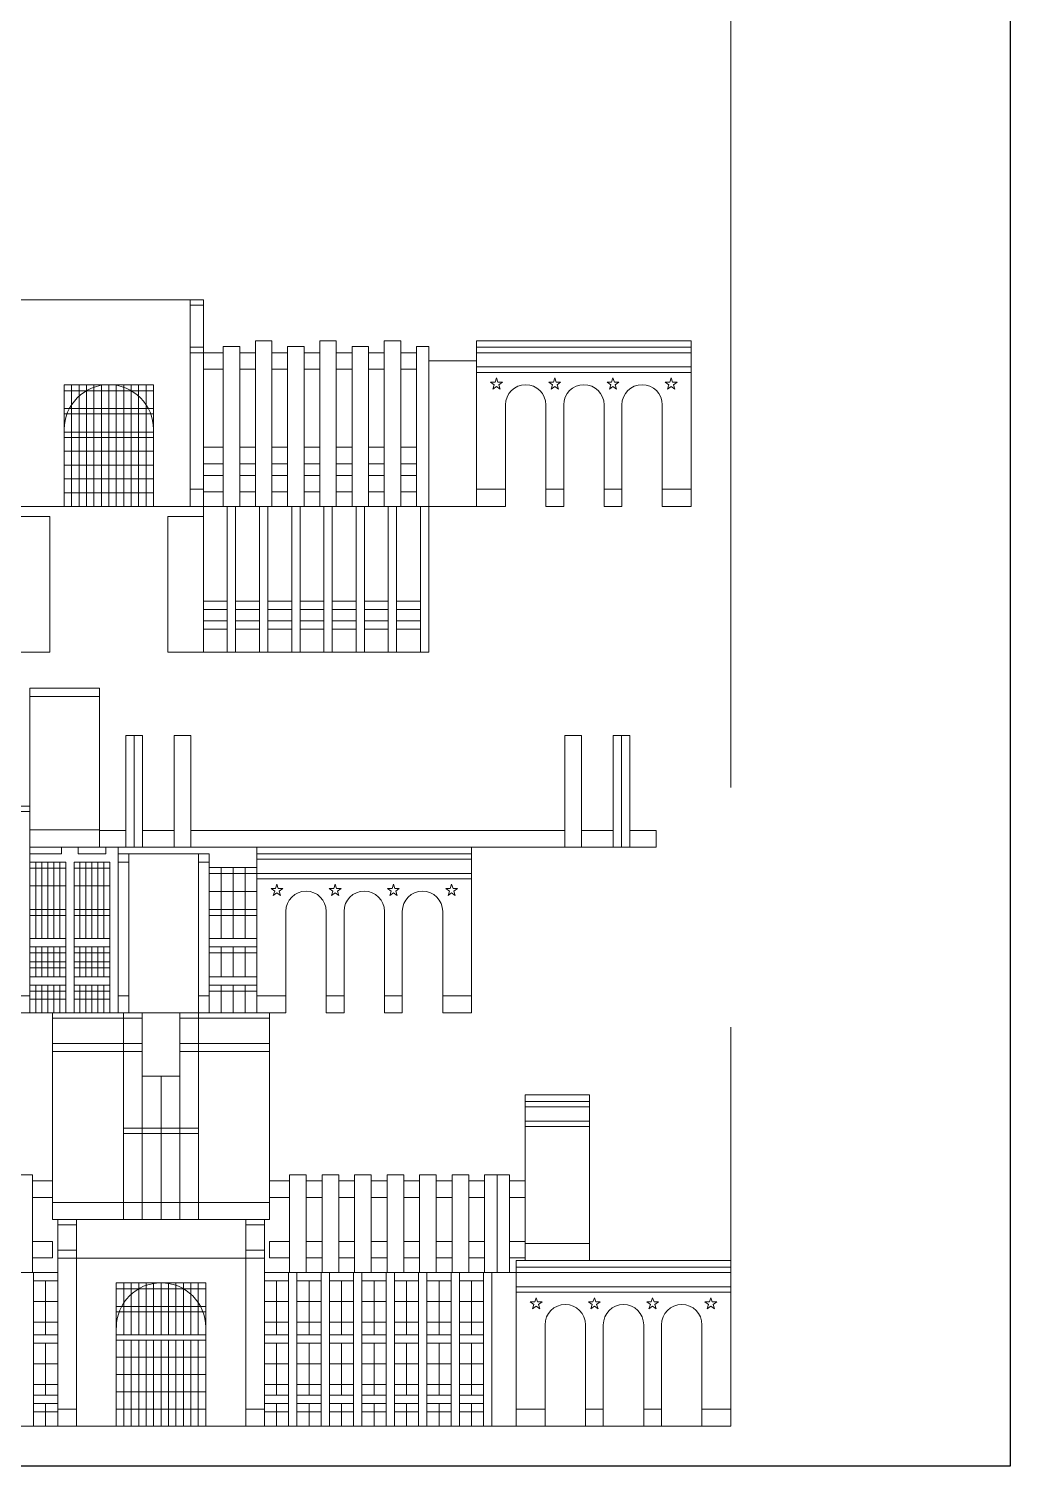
# Model space of a CAD drawing. Header units: inches. Extents: x -1530 to 385, y -443 to 699.
# Drawn here: x 196.79 to 202.94, y 49.57 to 58.57 of the extents above; entities that cross this region are included whole.
import ezdxf

# ---------------------------------------------------------------- set-up
doc = ezdxf.new("R2010")
doc.units = ezdxf.units.IN
doc.header["$LTSCALE"] = 0.5
doc.header["$MEASUREMENT"] = 0
doc.linetypes.add('ACAD_ISO02W100', pattern=[15, 12, -3])
doc.layers.add('01Table', color=1, linetype='Continuous')
for name, color, linetype, lineweight in [('02Material Outline', 3, 'Continuous', 0), ('03Cut', 5, 'Continuous', 0), ('04Score', 2, 'Continuous', 0)]:
    doc.layers.add(name, color=color, linetype=linetype, lineweight=lineweight)

msp = doc.modelspace()

# ---------------------------------------------------------------- linework, layer by layer
at = {"layer": '01Table'}
msp.add_lwpolyline([(170.9403, 67.5717), (202.9403, 67.5717), (202.9403, 49.5717), (170.9403, 49.5717)], close=True, dxfattribs=at)
at = {"layer": '02Material Outline', "linetype": 'ACAD_ISO02W100'}
msp.add_lwpolyline([(171.1903, 67.3217), (201.1903, 67.3217), (201.1903, 49.8217), (171.1903, 49.8217)], close=True, dxfattribs=at)
at = {"layer": '03Cut'}
for p, q in [((197.8864, 56.8745), (196.7018, 56.8745)), ((197.8864, 56.8745), (197.8864, 54.6695)), ((198.212, 56.5436), (198.212, 56.6179)), ((198.3155, 56.6179), (198.212, 56.6179)), ((198.3155, 56.6179), (198.3155, 56.5436)), ((198.6154, 56.5436), (198.6154, 56.6179)), ((198.719, 56.6179), (198.6154, 56.6179)), ((198.719, 56.6179), (198.719, 56.5436)), ((199.0189, 56.5436), (199.0189, 56.6179)), ((199.1225, 56.6179), (199.0189, 56.6179)), ((199.1225, 56.6179), (199.1225, 56.5436)), ((199.597, 56.6179), (199.597, 55.5805)), ((200.9421, 56.6179), (199.597, 56.6179)), ((200.9421, 56.6179), (200.9421, 55.5805)), ((198.0102, 56.5436), (197.8864, 56.5436)), ((198.0102, 56.5436), (198.0102, 56.5816)), ((198.1138, 56.5816), (198.0102, 56.5816)), ((198.1138, 56.5816), (198.1138, 56.5436)), ((198.212, 56.5436), (198.1138, 56.5436)), ((198.4137, 56.5436), (198.3155, 56.5436)), ((198.4137, 56.5436), (198.4137, 56.5816)), ((198.5173, 56.5816), (198.4137, 56.5816)), ((198.5173, 56.5816), (198.5173, 56.5436)), ((198.6154, 56.5436), (198.5173, 56.5436)), ((198.8172, 56.5436), (198.719, 56.5436)), ((198.8172, 56.5436), (198.8172, 56.5816)), ((198.9207, 56.5816), (198.8172, 56.5816)), ((198.9207, 56.5816), (198.9207, 56.5436)), ((199.0189, 56.5436), (198.9207, 56.5436)), ((199.2205, 56.5436), (199.1225, 56.5436)), ((199.2205, 56.5436), (199.2205, 56.5816)), ((199.2985, 56.5816), (199.2205, 56.5816)), ((199.2985, 56.5816), (199.2985, 54.6695)), ((198.0102, 56.4397), (197.8864, 56.4397)), ((198.0102, 55.9511), (198.0102, 56.4397)), ((198.1138, 56.4397), (198.1138, 55.9511)), ((198.212, 56.4397), (198.1138, 56.4397)), ((198.212, 55.9511), (198.212, 56.4397)), ((198.3155, 56.4397), (198.3155, 55.9511)), ((198.4137, 56.4397), (198.3155, 56.4397)), ((198.4137, 55.9511), (198.4137, 56.4397)), ((198.5173, 56.4397), (198.5173, 55.9511)), ((198.6154, 56.4397), (198.5173, 56.4397)), ((198.6154, 55.9511), (198.6154, 56.4397)), ((198.719, 56.4397), (198.719, 55.9511)), ((198.8172, 56.4397), (198.719, 56.4397)), ((198.8172, 55.9511), (198.8172, 56.4397)), ((198.9207, 56.4397), (198.9207, 55.9511)), ((199.0189, 56.4397), (198.9207, 56.4397)), ((199.0189, 55.9511), (199.0189, 56.4397)), ((199.597, 56.4915), (199.2985, 56.4915)), ((199.7782, 56.2164), (199.7782, 55.5805)), ((200.0314, 56.2164), (200.0314, 55.5805)), ((200.143, 56.2164), (200.143, 55.5805)), ((200.3962, 56.2164), (200.3962, 55.5805)), ((200.5078, 56.2164), (200.5078, 55.5805)), ((200.761, 56.2164), (200.761, 55.5805)), ((198.0102, 55.9511), (197.8864, 55.9511)), ((198.212, 55.9511), (198.1138, 55.9511)), ((198.4137, 55.9511), (198.3155, 55.9511)), ((198.6154, 55.9511), (198.5173, 55.9511)), ((198.8172, 55.9511), (198.719, 55.9511)), ((199.0189, 55.9511), (198.9207, 55.9511)), ((198.0102, 55.8475), (197.8864, 55.8475)), ((198.0102, 55.7754), (198.0102, 55.8475)), ((198.1138, 55.8475), (198.1138, 55.7754)), ((198.212, 55.8475), (198.1138, 55.8475)), ((198.212, 55.7754), (198.212, 55.8475)), ((198.3155, 55.8475), (198.3155, 55.7754)), ((198.4137, 55.8475), (198.3155, 55.8475)), ((198.4137, 55.7754), (198.4137, 55.8475)), ((198.5173, 55.8475), (198.5173, 55.7754)), ((198.6154, 55.8475), (198.5173, 55.8475)), ((198.6154, 55.7754), (198.6154, 55.8475)), ((198.719, 55.8475), (198.719, 55.7754)), ((198.8172, 55.8475), (198.719, 55.8475)), ((198.8172, 55.7754), (198.8172, 55.8475)), ((198.9207, 55.8475), (198.9207, 55.7754)), ((199.0189, 55.8475), (198.9207, 55.8475)), ((199.0189, 55.7754), (199.0189, 55.8475)), ((198.0102, 55.7754), (197.8864, 55.7754)), ((198.212, 55.7754), (198.1138, 55.7754)), ((198.4137, 55.7754), (198.3155, 55.7754)), ((198.6154, 55.7754), (198.5173, 55.7754)), ((198.8172, 55.7754), (198.719, 55.7754)), ((199.0189, 55.7754), (198.9207, 55.7754)), ((198.0102, 55.6715), (197.8864, 55.6715)), ((198.0102, 55.5805), (198.0102, 55.6715)), ((198.1138, 55.6715), (198.1138, 55.5805)), ((198.212, 55.6715), (198.1138, 55.6715)), ((198.212, 55.5805), (198.212, 55.6715)), ((198.3155, 55.6715), (198.3155, 55.5805)), ((198.4137, 55.6715), (198.3155, 55.6715)), ((198.4137, 55.5805), (198.4137, 55.6715)), ((198.5173, 55.6715), (198.5173, 55.5805)), ((198.6154, 55.6715), (198.5173, 55.6715)), ((198.6154, 55.5805), (198.6154, 55.6715)), ((198.719, 55.6715), (198.719, 55.5805)), ((198.8172, 55.6715), (198.719, 55.6715)), ((198.8172, 55.5805), (198.8172, 55.6715)), ((198.9207, 55.6715), (198.9207, 55.5805)), ((199.0189, 55.6715), (198.9207, 55.6715)), ((199.0189, 55.5805), (199.0189, 55.6715)), ((199.7782, 55.5805), (194.81, 55.5805)), ((200.143, 55.5805), (200.0314, 55.5805)), ((200.5078, 55.5805), (200.3962, 55.5805)), ((200.9421, 55.5805), (200.761, 55.5805)), ((196.9245, 55.518), (196.7018, 55.518)), ((196.9245, 55.518), (196.9245, 54.6695)), ((197.6636, 55.518), (197.6636, 54.6695)), ((197.8864, 55.518), (197.6636, 55.518)), ((196.9245, 54.6695), (196.7018, 54.6695)), ((197.8864, 54.6695), (197.6636, 54.6695)), ((199.2985, 54.6695), (197.8864, 54.6695)), ((196.7991, 54.4438), (196.7991, 52.4097)), ((197.2351, 54.4438), (196.7991, 54.4438)), ((197.2351, 54.4438), (197.2351, 53.4471)), ((197.4005, 54.1472), (197.5048, 54.1472)), ((197.4005, 53.551), (197.4005, 54.1472)), ((197.5048, 53.551), (197.5048, 54.1472)), ((197.7038, 53.551), (197.7038, 54.1472)), ((197.7038, 54.1472), (197.8074, 54.1472)), ((197.8074, 53.551), (197.8074, 54.1472)), ((200.1509, 53.551), (200.1509, 54.1472)), ((200.1509, 54.1472), (200.2545, 54.1472)), ((200.2545, 53.551), (200.2545, 54.1472)), ((200.4535, 53.551), (200.4535, 54.1472)), ((200.4535, 54.1472), (200.5578, 54.1472)), ((200.5578, 53.551), (200.5578, 54.1472)), ((196.7991, 53.7037), (194.8536, 53.7037)), ((197.4005, 53.551), (197.2351, 53.551)), ((197.7038, 53.551), (197.5048, 53.551)), ((200.1509, 53.551), (197.8074, 53.551)), ((200.4535, 53.551), (200.2545, 53.551)), ((200.7232, 53.551), (200.5578, 53.551)), ((200.7232, 53.551), (200.7232, 53.4471)), ((200.7232, 53.4471), (196.7991, 53.4471)), ((196.9981, 53.4064), (196.7991, 53.4064)), ((196.9981, 53.4471), (196.9981, 53.4064)), ((197.1017, 53.4471), (197.1017, 53.4064)), ((197.275, 53.4064), (197.1017, 53.4064)), ((197.275, 53.4471), (197.275, 53.4064)), ((197.3528, 53.4471), (197.3528, 52.4097)), ((197.9231, 53.4064), (197.3528, 53.4064)), ((197.9231, 53.4064), (197.9231, 52.4097)), ((198.2216, 53.4471), (198.2216, 52.4097)), ((199.5667, 53.4471), (199.5667, 52.4097)), ((198.2216, 53.3207), (197.9231, 53.3207)), ((198.4027, 53.0456), (198.4027, 52.4097)), ((198.6559, 53.0456), (198.6559, 52.4097)), ((198.7675, 53.0456), (198.7675, 52.4097)), ((199.0207, 53.0456), (199.0207, 52.4097)), ((199.1323, 53.0456), (199.1323, 52.4097)), ((199.3855, 53.0456), (199.3855, 52.4097)), ((198.4027, 52.4097), (196.3052, 52.4097)), ((196.9417, 51.1157), (196.9417, 52.4097)), ((197.3864, 51.1157), (197.3864, 52.4097)), ((197.5038, 51.1157), (197.5038, 52.4097)), ((197.7386, 51.1157), (197.7386, 52.4097)), ((197.856, 51.1157), (197.856, 52.4097)), ((198.3007, 51.1157), (198.3007, 52.4097)), ((198.7675, 52.4097), (198.6559, 52.4097)), ((199.1323, 52.4097), (199.0207, 52.4097)), ((199.5667, 52.4097), (199.3855, 52.4097)), ((197.7386, 52.0144), (197.5038, 52.0144)), ((197.6212, 51.1157), (197.6212, 52.0144)), ((200.3046, 51.8965), (199.9021, 51.8965)), ((199.9021, 50.8591), (199.9021, 51.8965)), ((200.3046, 50.8591), (200.3046, 51.8965)), ((196.7122, 51.3963), (196.8161, 51.3963)), ((196.8161, 51.3963), (196.8161, 51.3583)), ((198.4263, 51.3963), (198.4263, 51.3583)), ((198.5302, 51.3963), (198.4263, 51.3963)), ((198.5302, 51.3583), (198.5302, 51.3963)), ((198.6298, 51.3963), (198.6298, 51.3583)), ((198.7337, 51.3963), (198.6298, 51.3963)), ((198.7337, 51.3583), (198.7337, 51.3963)), ((198.8334, 51.3963), (198.8334, 51.3583)), ((198.9373, 51.3963), (198.8334, 51.3963)), ((198.9373, 51.3583), (198.9373, 51.3963)), ((199.037, 51.3963), (199.037, 51.3583)), ((199.1409, 51.3963), (199.037, 51.3963)), ((199.1409, 51.3583), (199.1409, 51.3963)), ((199.2406, 51.3963), (199.2406, 51.3583)), ((199.3445, 51.3963), (199.2406, 51.3963)), ((199.3445, 51.3583), (199.3445, 51.3963)), ((199.4442, 51.3963), (199.4442, 51.3583)), ((199.5481, 51.3963), (199.4442, 51.3963)), ((199.5481, 51.3583), (199.5481, 51.3963)), ((199.6477, 51.3963), (199.6477, 51.3583)), ((199.8038, 51.3963), (199.6477, 51.3963)), ((199.7258, 50.7848), (199.7258, 51.3963)), ((199.8038, 51.3963), (199.8038, 51.3583)), ((196.8161, 51.3583), (196.9417, 51.3583)), ((198.4263, 51.3583), (198.3007, 51.3583)), ((198.6298, 51.3583), (198.5302, 51.3583)), ((198.8334, 51.3583), (198.7337, 51.3583)), ((199.037, 51.3583), (198.9373, 51.3583)), ((199.2406, 51.3583), (199.1409, 51.3583)), ((199.4442, 51.3583), (199.3445, 51.3583)), ((199.6477, 51.3583), (199.5481, 51.3583)), ((199.9021, 51.3583), (199.8038, 51.3583)), ((196.8161, 51.2542), (196.8161, 50.9797)), ((196.8161, 51.2542), (196.9417, 51.2542)), ((198.4263, 51.2542), (198.3007, 51.2542)), ((198.4263, 51.2542), (198.4263, 50.9797)), ((198.5302, 50.9797), (198.5302, 51.2542)), ((198.6298, 51.2542), (198.5302, 51.2542)), ((198.6298, 51.2542), (198.6298, 50.9797)), ((198.7337, 50.9797), (198.7337, 51.2542)), ((198.8334, 51.2542), (198.7337, 51.2542)), ((198.8334, 51.2542), (198.8334, 50.9797)), ((198.9373, 50.9797), (198.9373, 51.2542)), ((199.037, 51.2542), (198.9373, 51.2542)), ((199.037, 51.2542), (199.037, 50.9797)), ((199.1409, 50.9797), (199.1409, 51.2542)), ((199.2406, 51.2542), (199.1409, 51.2542)), ((199.2406, 51.2542), (199.2406, 50.9797)), ((199.3445, 50.9797), (199.3445, 51.2542)), ((199.4442, 51.2542), (199.3445, 51.2542)), ((199.4442, 51.2542), (199.4442, 50.9797)), ((199.5481, 50.9797), (199.5481, 51.2542)), ((199.6477, 51.2542), (199.5481, 51.2542)), ((199.6477, 51.2542), (199.6477, 50.9797)), ((199.8038, 51.2542), (199.8038, 50.9797)), ((199.8038, 51.2542), (199.9021, 51.2542)), ((198.3007, 51.1157), (196.9417, 51.1157)), ((196.9736, 51.1157), (196.9736, 49.8217)), ((197.091, 51.1157), (197.091, 50.8748)), ((198.1514, 51.1157), (198.1514, 50.8748)), ((198.2688, 51.1157), (198.2688, 49.8217)), ((196.8161, 50.9797), (196.9417, 50.9797)), ((196.9417, 50.8756), (196.9417, 50.9797)), ((198.4263, 50.9797), (198.3007, 50.9797)), ((198.3007, 50.8756), (198.3007, 50.9797)), ((198.6298, 50.9797), (198.5302, 50.9797)), ((198.8334, 50.9797), (198.7337, 50.9797)), ((199.037, 50.9797), (198.9373, 50.9797)), ((199.2406, 50.9797), (199.1409, 50.9797)), ((199.4442, 50.9797), (199.3445, 50.9797)), ((199.6477, 50.9797), (199.5481, 50.9797)), ((199.9021, 50.9797), (199.8038, 50.9797)), ((196.8161, 50.8756), (196.8161, 50.7848)), ((196.8161, 50.8756), (196.9417, 50.8756)), ((197.091, 50.8748), (198.1514, 50.8748)), ((198.4263, 50.8756), (198.3007, 50.8756)), ((198.4263, 50.8756), (198.4263, 50.7848)), ((198.5302, 50.7848), (198.5302, 50.8756)), ((198.6298, 50.8756), (198.5302, 50.8756)), ((198.6298, 50.8756), (198.6298, 50.7848)), ((198.7337, 50.7848), (198.7337, 50.8756)), ((198.8334, 50.8756), (198.7337, 50.8756)), ((198.8334, 50.8756), (198.8334, 50.7848)), ((198.9373, 50.7848), (198.9373, 50.8756)), ((199.037, 50.8756), (198.9373, 50.8756)), ((199.037, 50.8756), (199.037, 50.7848)), ((199.1409, 50.7848), (199.1409, 50.8756)), ((199.2406, 50.8756), (199.1409, 50.8756)), ((199.2406, 50.8756), (199.2406, 50.7848)), ((199.3445, 50.7848), (199.3445, 50.8756)), ((199.4442, 50.8756), (199.3445, 50.8756)), ((199.4442, 50.8756), (199.4442, 50.7848)), ((199.5481, 50.7848), (199.5481, 50.8756)), ((199.6477, 50.8756), (199.5481, 50.8756)), ((199.6477, 50.8756), (199.6477, 50.7848)), ((199.8038, 50.8756), (199.8038, 50.7848)), ((199.8038, 50.8756), (199.9021, 50.8756)), ((199.8453, 50.8591), (199.8453, 49.8217)), ((201.1903, 50.8591), (199.8453, 50.8591)), ((201.1903, 50.8591), (201.1903, 49.8217)), ((195.3971, 50.7848), (196.9736, 50.7848)), ((199.8453, 50.7848), (198.2688, 50.7848)), ((200.0264, 50.4575), (200.0264, 49.8217)), ((200.2796, 50.4575), (200.2796, 49.8217)), ((200.3912, 50.4575), (200.3912, 49.8217)), ((200.6444, 50.4575), (200.6444, 49.8217)), ((200.756, 50.4575), (200.756, 49.8217)), ((201.0092, 50.4575), (201.0092, 49.8217)), ((195.2159, 49.8217), (200.0264, 49.8217)), ((200.2796, 49.8217), (200.3912, 49.8217)), ((200.6444, 49.8217), (200.756, 49.8217)), ((201.0092, 49.8217), (201.1903, 49.8217))]:
    msp.add_line(p, q, dxfattribs=at)
for centre in [(199.9048, 56.2164), (200.2696, 56.2164), (200.6344, 56.2164), (198.5293, 53.0456), (198.8941, 53.0456), (199.2589, 53.0456), (200.153, 50.4575), (200.5178, 50.4575), (200.8826, 50.4575)]:
    msp.add_arc(centre, 0.1266, 0, 180, dxfattribs=at)
at = {"layer": '04Score'}
for p, q in [((197.8025, 55.5805), (197.8025, 56.8745)), ((197.8864, 56.8409), (197.8025, 56.8409)), ((197.8864, 56.5771), (197.8025, 56.5771)), ((197.8864, 56.5436), (197.8025, 56.5436)), ((198.0102, 56.4397), (198.0102, 56.5436)), ((198.1138, 56.4397), (198.1138, 56.5436)), ((198.212, 56.4397), (198.212, 56.5436)), ((198.3155, 56.4397), (198.3155, 56.5436)), ((198.4137, 56.4397), (198.4137, 56.5436)), ((198.5173, 56.4397), (198.5173, 56.5436)), ((198.6154, 56.4397), (198.6154, 56.5436)), ((198.719, 56.4397), (198.719, 56.5436)), ((198.8172, 56.4397), (198.8172, 56.5436)), ((198.9207, 56.4397), (198.9207, 56.5436)), ((199.0189, 56.4397), (199.0189, 56.5436)), ((199.1225, 56.5436), (199.1225, 55.5805)), ((199.2205, 55.5805), (199.2205, 56.5436)), ((200.9421, 56.5771), (199.597, 56.5771)), ((200.9421, 56.5436), (199.597, 56.5436)), ((199.2205, 56.4397), (199.1225, 56.4397)), ((200.9421, 56.4541), (199.597, 56.4541)), ((197.0139, 55.5805), (197.0139, 56.343)), ((197.0139, 56.343), (197.5742, 56.343)), ((197.0606, 55.5805), (197.0606, 56.343)), ((197.1073, 55.5805), (197.1073, 56.343)), ((197.154, 55.5805), (197.154, 56.343)), ((197.2007, 55.5805), (197.2007, 56.343)), ((197.2474, 55.5805), (197.2474, 56.343)), ((197.2941, 56.343), (197.2941, 55.5805)), ((197.3408, 55.5805), (197.3408, 56.343)), ((197.3875, 55.5805), (197.3875, 56.343)), ((197.4341, 55.5805), (197.4341, 56.343)), ((197.4808, 55.5805), (197.4808, 56.343)), ((197.5275, 55.5805), (197.5275, 56.343)), ((197.5742, 55.5805), (197.5742, 56.343)), ((200.9421, 56.4205), (199.597, 56.4205)), ((197.5742, 56.3054), (197.0139, 56.3054)), ((197.5742, 56.1948), (197.0139, 56.1948)), ((197.5742, 56.1612), (197.0139, 56.1612)), ((197.5742, 56.0466), (197.0139, 56.0466)), ((197.5742, 56.013), (197.0139, 56.013)), ((197.5742, 55.9265), (197.0139, 55.9265)), ((198.0102, 55.9511), (198.0102, 55.8475)), ((198.1138, 55.9511), (198.1138, 55.8475)), ((198.212, 55.9511), (198.212, 55.8475)), ((198.3155, 55.9511), (198.3155, 55.8475)), ((198.4137, 55.9511), (198.4137, 55.8475)), ((198.5173, 55.9511), (198.5173, 55.8475)), ((198.6154, 55.9511), (198.6154, 55.8475)), ((198.719, 55.9511), (198.719, 55.8475)), ((198.8172, 55.9511), (198.8172, 55.8475)), ((198.9207, 55.9511), (198.9207, 55.8475)), ((199.0189, 55.9511), (199.0189, 55.8475)), ((199.2205, 55.953), (199.1225, 55.953)), ((197.5742, 55.84), (197.0139, 55.84)), ((199.2205, 55.8475), (199.1225, 55.8475)), ((197.5742, 55.7535), (197.0139, 55.7535)), ((198.0102, 55.7754), (198.0102, 55.6715)), ((198.1138, 55.7754), (198.1138, 55.6715)), ((198.212, 55.7754), (198.212, 55.6715)), ((198.3155, 55.7754), (198.3155, 55.6715)), ((198.4137, 55.7754), (198.4137, 55.6715)), ((198.5173, 55.7754), (198.5173, 55.6715)), ((198.6154, 55.7754), (198.6154, 55.6715)), ((198.719, 55.7754), (198.719, 55.6715)), ((198.8172, 55.7754), (198.8172, 55.6715)), ((198.9207, 55.7754), (198.9207, 55.6715)), ((199.0189, 55.7754), (199.0189, 55.6715)), ((199.2205, 55.7754), (199.1225, 55.7754)), ((197.5742, 55.667), (197.0139, 55.667)), ((197.8025, 55.6886), (197.8864, 55.6886)), ((199.2205, 55.6715), (199.1225, 55.6715)), ((199.597, 55.6886), (199.7782, 55.6886)), ((200.0314, 55.6886), (200.143, 55.6886)), ((200.3962, 55.6886), (200.5078, 55.6886)), ((200.761, 55.6886), (200.9421, 55.6886)), ((198.036, 54.6695), (198.036, 55.5805)), ((198.0881, 55.5805), (198.0881, 54.6695)), ((198.2377, 54.6695), (198.2377, 55.5805)), ((198.2898, 55.5805), (198.2898, 54.6695)), ((198.4394, 54.6695), (198.4394, 55.5805)), ((198.4916, 55.5805), (198.4916, 54.6695)), ((198.6412, 54.6695), (198.6412, 55.5805)), ((198.6933, 55.5805), (198.6933, 54.6695)), ((198.8429, 54.6695), (198.8429, 55.5805)), ((198.895, 55.5805), (198.895, 54.6695)), ((199.0446, 54.6695), (199.0446, 55.5805)), ((199.0968, 55.5805), (199.0968, 54.6695)), ((199.2464, 54.6695), (199.2464, 55.5805)), ((198.036, 54.9886), (197.8864, 54.9886)), ((198.036, 54.9365), (197.8864, 54.9365)), ((198.2377, 54.9886), (198.0881, 54.9886)), ((198.2377, 54.9365), (198.0881, 54.9365)), ((198.4394, 54.9886), (198.2898, 54.9886)), ((198.4394, 54.9365), (198.2898, 54.9365)), ((198.6412, 54.9886), (198.4916, 54.9886)), ((198.6412, 54.9365), (198.4916, 54.9365)), ((198.8429, 54.9886), (198.6933, 54.9886)), ((198.8429, 54.9365), (198.6933, 54.9365)), ((199.0446, 54.9886), (198.895, 54.9886)), ((199.0446, 54.9365), (198.895, 54.9365)), ((199.2464, 54.9886), (199.0968, 54.9886)), ((199.2464, 54.9365), (199.0968, 54.9365)), ((198.036, 54.8644), (197.8864, 54.8644)), ((198.036, 54.8123), (197.8864, 54.8123)), ((198.2377, 54.8644), (198.0881, 54.8644)), ((198.2377, 54.8123), (198.0881, 54.8123)), ((198.4394, 54.8644), (198.2898, 54.8644)), ((198.4394, 54.8123), (198.2898, 54.8123)), ((198.6412, 54.8644), (198.4916, 54.8644)), ((198.6412, 54.8123), (198.4916, 54.8123)), ((198.8429, 54.8644), (198.6933, 54.8644)), ((198.8429, 54.8123), (198.6933, 54.8123)), ((199.0446, 54.8644), (198.895, 54.8644)), ((199.0446, 54.8123), (198.895, 54.8123)), ((199.2464, 54.8644), (199.0968, 54.8644)), ((199.2464, 54.8123), (199.0968, 54.8123)), ((197.2351, 54.3916), (196.7991, 54.3916)), ((197.4527, 54.1472), (197.4527, 53.4471)), ((200.5057, 54.1472), (200.5057, 53.4471)), ((196.7991, 53.6702), (194.8536, 53.6702)), ((197.2351, 53.5552), (196.7991, 53.5552)), ((197.4005, 53.551), (197.4005, 53.4471)), ((197.5048, 53.551), (197.5048, 53.4471)), ((197.7038, 53.551), (197.7038, 53.4471)), ((197.8074, 53.551), (197.8074, 53.4471)), ((200.1509, 53.551), (200.1509, 53.4471)), ((200.2545, 53.551), (200.2545, 53.4471)), ((200.4535, 53.551), (200.4535, 53.4471)), ((200.5578, 53.551), (200.5578, 53.4471)), ((197.4199, 53.4064), (197.4199, 52.4097)), ((197.856, 53.4064), (197.856, 52.4097)), ((199.5667, 53.4064), (198.2216, 53.4064)), ((199.5667, 53.3728), (198.2216, 53.3728)), ((197.0238, 53.3542), (196.7991, 53.3542)), ((197.0238, 53.3167), (196.7991, 53.3167)), ((196.8365, 52.8758), (196.8365, 53.3542)), ((196.874, 52.8758), (196.874, 53.3542)), ((196.9115, 52.8758), (196.9115, 53.3542)), ((196.9489, 52.8758), (196.9489, 53.3542)), ((196.9864, 52.8758), (196.9864, 53.3542)), ((197.0238, 52.4097), (197.0238, 53.3542)), ((197.3007, 53.3542), (197.076, 53.3542)), ((197.076, 52.4097), (197.076, 53.3542)), ((197.3007, 53.3167), (197.076, 53.3167)), ((197.1134, 52.8758), (197.1134, 53.3542)), ((197.1509, 52.8758), (197.1509, 53.3542)), ((197.1883, 52.8758), (197.1883, 53.3542)), ((197.2258, 52.8758), (197.2258, 53.3542)), ((197.2632, 52.8758), (197.2632, 53.3542)), ((197.3007, 52.4097), (197.3007, 53.3542)), ((197.4199, 53.3542), (197.3528, 53.3542)), ((197.9231, 53.3542), (197.856, 53.3542)), ((198.2216, 53.2832), (197.9231, 53.2832)), ((197.9977, 52.8758), (197.9977, 53.3207)), ((198.0723, 53.3207), (198.0723, 52.8758)), ((198.147, 52.8758), (198.147, 53.3207)), ((199.5667, 53.2833), (198.2216, 53.2833)), ((197.0238, 53.206), (196.7991, 53.206)), ((197.3007, 53.206), (197.076, 53.206)), ((199.5667, 53.2498), (198.2216, 53.2498)), ((198.2216, 53.1705), (197.9231, 53.1705)), ((197.0238, 53.0579), (196.7991, 53.0579)), ((197.0238, 53.0203), (196.7991, 53.0203)), ((197.3007, 53.0579), (197.076, 53.0579)), ((197.3007, 53.0203), (197.076, 53.0203)), ((198.2216, 53.0579), (197.9231, 53.0579)), ((198.2216, 53.0203), (197.9231, 53.0203)), ((196.7991, 52.8758), (197.0238, 52.8758)), ((197.076, 52.8758), (197.3007, 52.8758)), ((197.9231, 52.8758), (198.2216, 52.8758)), ((197.0238, 52.8237), (196.7991, 52.8237)), ((197.0238, 52.7861), (196.7991, 52.7861)), ((196.8365, 52.6351), (196.8365, 52.8237)), ((196.874, 52.6351), (196.874, 52.8237)), ((196.9115, 52.8237), (196.9115, 52.6351)), ((196.9489, 52.6351), (196.9489, 52.8237)), ((196.9864, 52.6351), (196.9864, 52.8237)), ((197.3007, 52.8237), (197.076, 52.8237)), ((197.3007, 52.7861), (197.076, 52.7861)), ((197.1134, 52.6351), (197.1134, 52.8237)), ((197.1509, 52.6351), (197.1509, 52.8237)), ((197.1883, 52.8237), (197.1883, 52.6351)), ((197.2258, 52.6351), (197.2258, 52.8237)), ((197.2632, 52.6351), (197.2632, 52.8237)), ((198.2216, 52.8237), (197.9231, 52.8237)), ((198.2216, 52.7861), (197.9231, 52.7861)), ((197.9977, 52.6351), (197.9977, 52.8237)), ((198.0723, 52.8237), (198.0723, 52.6351)), ((198.147, 52.6351), (198.147, 52.8237)), ((197.0238, 52.7294), (196.7991, 52.7294)), ((197.0238, 52.6918), (196.7991, 52.6918)), ((197.3007, 52.7294), (197.076, 52.7294)), ((197.3007, 52.6918), (197.076, 52.6918)), ((196.7991, 52.6351), (197.0238, 52.6351)), ((197.0238, 52.5829), (196.7991, 52.5829)), ((196.8365, 52.4097), (196.8365, 52.5829)), ((196.874, 52.4097), (196.874, 52.5829)), ((196.9115, 52.5829), (196.9115, 52.4097)), ((196.9489, 52.4097), (196.9489, 52.5829)), ((196.9864, 52.4097), (196.9864, 52.5829)), ((197.076, 52.6351), (197.3007, 52.6351)), ((197.3007, 52.5829), (197.076, 52.5829)), ((197.1134, 52.4097), (197.1134, 52.5829)), ((197.1509, 52.4097), (197.1509, 52.5829)), ((197.1883, 52.5829), (197.1883, 52.4097)), ((197.2258, 52.4097), (197.2258, 52.5829)), ((197.2632, 52.4097), (197.2632, 52.5829)), ((197.9231, 52.6351), (198.2216, 52.6351)), ((198.2216, 52.5829), (197.9231, 52.5829)), ((197.9977, 52.4097), (197.9977, 52.5829)), ((198.0723, 52.5829), (198.0723, 52.4097)), ((198.147, 52.4097), (198.147, 52.5829)), ((196.3052, 52.5178), (196.7991, 52.5178)), ((197.0238, 52.5454), (196.7991, 52.5454)), ((197.0238, 52.4963), (196.7991, 52.4963)), ((197.3007, 52.5454), (197.076, 52.5454)), ((197.3007, 52.4963), (197.076, 52.4963)), ((197.4199, 52.5178), (197.3528, 52.5178)), ((197.9231, 52.5178), (197.856, 52.5178)), ((198.2216, 52.5454), (197.9231, 52.5454)), ((198.2216, 52.5178), (198.4027, 52.5178)), ((198.6559, 52.5178), (198.7675, 52.5178)), ((199.0207, 52.5178), (199.1323, 52.5178)), ((199.3855, 52.5178), (199.5667, 52.5178)), ((197.5038, 52.3761), (196.9417, 52.3761)), ((197.7386, 52.3761), (198.3007, 52.3761)), ((197.5038, 52.218), (196.9417, 52.218)), ((197.7386, 52.218), (198.3007, 52.218)), ((197.5038, 52.1688), (196.9417, 52.1688)), ((197.7386, 52.1688), (198.3007, 52.1688)), ((199.9021, 51.8557), (200.3046, 51.8557)), ((199.9021, 51.8222), (200.3046, 51.8222)), ((197.856, 51.6892), (197.3864, 51.6892)), ((199.9021, 51.7327), (200.3046, 51.7327)), ((199.9021, 51.6991), (200.3046, 51.6991)), ((197.856, 51.6556), (197.3864, 51.6556)), ((196.8161, 51.3583), (196.8161, 51.2542)), ((198.4263, 51.3583), (198.4263, 51.2542)), ((198.5302, 51.3583), (198.5302, 51.2542)), ((198.6298, 51.3583), (198.6298, 51.2542)), ((198.7337, 51.3583), (198.7337, 51.2542)), ((198.8334, 51.3583), (198.8334, 51.2542)), ((198.9373, 51.3583), (198.9373, 51.2542)), ((199.037, 51.3583), (199.037, 51.2542)), ((199.1409, 51.3583), (199.1409, 51.2542)), ((199.2406, 51.3583), (199.2406, 51.2542)), ((199.3445, 51.3583), (199.3445, 51.2542)), ((199.4442, 51.3583), (199.4442, 51.2542)), ((199.5481, 51.3583), (199.5481, 51.2542)), ((199.6477, 51.3583), (199.6477, 51.2542)), ((199.8038, 51.3583), (199.8038, 51.2542)), ((198.3007, 51.2238), (196.9417, 51.2238)), ((197.091, 51.0821), (196.9736, 51.0821)), ((198.2688, 51.0821), (198.1514, 51.0821)), ((196.8161, 50.9797), (196.8161, 50.8756)), ((198.4263, 50.9797), (198.4263, 50.8756)), ((198.5302, 50.9797), (198.5302, 50.8756)), ((198.6298, 50.9797), (198.6298, 50.8756)), ((198.7337, 50.9797), (198.7337, 50.8756)), ((198.8334, 50.9797), (198.8334, 50.8756)), ((198.9373, 50.9797), (198.9373, 50.8756)), ((199.037, 50.9797), (199.037, 50.8756)), ((199.1409, 50.9797), (199.1409, 50.8756)), ((199.2406, 50.9797), (199.2406, 50.8756)), ((199.3445, 50.9797), (199.3445, 50.8756)), ((199.4442, 50.9797), (199.4442, 50.8756)), ((199.5481, 50.9797), (199.5481, 50.8756)), ((199.6477, 50.9797), (199.6477, 50.8756)), ((199.8038, 50.9797), (199.8038, 50.8756)), ((200.3046, 50.9672), (199.9021, 50.9672)), ((197.091, 50.924), (196.9736, 50.924)), ((197.091, 50.8748), (196.9736, 50.8748)), ((197.091, 50.8748), (197.091, 49.8217)), ((198.2688, 50.924), (198.1514, 50.924)), ((198.2688, 50.8748), (198.1514, 50.8748)), ((198.1514, 50.8748), (198.1514, 49.8217)), ((196.8221, 50.7848), (196.8221, 49.8217)), ((198.4202, 50.7848), (198.4202, 49.8217)), ((198.4723, 49.8217), (198.4723, 50.7848)), ((198.6238, 50.7848), (198.6238, 49.8217)), ((198.6759, 49.8217), (198.6759, 50.7848)), ((198.8274, 50.7848), (198.8274, 49.8217)), ((198.8795, 49.8217), (198.8795, 50.7848)), ((199.031, 50.7848), (199.031, 49.8217)), ((199.0831, 49.8217), (199.0831, 50.7848)), ((199.2345, 50.7848), (199.2345, 49.8217)), ((199.2867, 49.8217), (199.2867, 50.7848)), ((199.4381, 50.7848), (199.4381, 49.8217)), ((199.4903, 49.8217), (199.4903, 50.7848)), ((199.6417, 50.7848), (199.6417, 49.8217)), ((199.6938, 50.7848), (199.6938, 49.8217)), ((201.1903, 50.8183), (199.8453, 50.8183)), ((201.1903, 50.7848), (199.8453, 50.7848)), ((196.8221, 50.7327), (196.9736, 50.7327)), ((196.8979, 50.3952), (196.8979, 50.7327)), ((197.341, 49.8217), (197.341, 50.7203)), ((197.341, 50.7203), (197.9013, 50.7203)), ((197.9013, 50.6828), (197.341, 50.6828)), ((197.3877, 50.3952), (197.3877, 50.7203)), ((197.4344, 50.3952), (197.4344, 50.7203)), ((197.4811, 50.3952), (197.4811, 50.7203)), ((197.5278, 50.3952), (197.5278, 50.7203)), ((197.5745, 50.3952), (197.5745, 50.7203)), ((197.6212, 50.7203), (197.6212, 50.3952)), ((197.6679, 50.3952), (197.6679, 50.7203)), ((197.7146, 50.3952), (197.7146, 50.7203)), ((197.7612, 50.3952), (197.7612, 50.7203)), ((197.8079, 50.3952), (197.8079, 50.7203)), ((197.8546, 50.3952), (197.8546, 50.7203)), ((197.9013, 49.8217), (197.9013, 50.7203)), ((198.4202, 50.7327), (198.2688, 50.7327)), ((198.3445, 50.3952), (198.3445, 50.7327)), ((198.6238, 50.7327), (198.4723, 50.7327)), ((198.5481, 50.3952), (198.5481, 50.7327)), ((198.8274, 50.7327), (198.6759, 50.7327)), ((198.7517, 50.3952), (198.7517, 50.7327)), ((199.031, 50.7327), (198.8795, 50.7327)), ((198.9552, 50.3952), (198.9552, 50.7327)), ((199.2345, 50.7327), (199.0831, 50.7327)), ((199.1588, 50.3952), (199.1588, 50.7327)), ((199.4381, 50.7327), (199.2867, 50.7327)), ((199.3624, 50.3952), (199.3624, 50.7327)), ((199.6417, 50.7327), (199.4903, 50.7327)), ((199.566, 50.3952), (199.566, 50.7327)), ((201.1903, 50.6953), (199.8453, 50.6953)), ((196.8221, 50.6028), (196.9736, 50.6028)), ((198.4202, 50.6028), (198.2688, 50.6028)), ((198.6238, 50.6028), (198.4723, 50.6028)), ((198.8274, 50.6028), (198.6759, 50.6028)), ((199.031, 50.6028), (198.8795, 50.6028)), ((199.2345, 50.6028), (199.0831, 50.6028)), ((199.4381, 50.6028), (199.2867, 50.6028)), ((199.6417, 50.6028), (199.4903, 50.6028)), ((201.1903, 50.6617), (199.8453, 50.6617)), ((197.9013, 50.5722), (197.341, 50.5722)), ((197.9013, 50.5386), (197.341, 50.5386)), ((196.9736, 50.4729), (196.8221, 50.4729)), ((198.2688, 50.4729), (198.4202, 50.4729)), ((198.4723, 50.4729), (198.6238, 50.4729)), ((198.6759, 50.4729), (198.8274, 50.4729)), ((198.8795, 50.4729), (199.031, 50.4729)), ((199.0831, 50.4729), (199.2345, 50.4729)), ((199.2867, 50.4729), (199.4381, 50.4729)), ((199.4903, 50.4729), (199.6417, 50.4729)), ((196.8221, 50.3952), (196.9736, 50.3952)), ((196.8221, 50.343), (196.9736, 50.343)), ((196.8979, 50.0166), (196.8979, 50.343)), ((197.9013, 50.3952), (197.341, 50.3952)), ((197.9013, 50.3616), (197.341, 50.3616)), ((197.3877, 49.8217), (197.3877, 50.3616)), ((197.4344, 49.8217), (197.4344, 50.3616)), ((197.4811, 49.8217), (197.4811, 50.3616)), ((197.5278, 49.8217), (197.5278, 50.3616)), ((197.5745, 49.8217), (197.5745, 50.3616)), ((197.6212, 50.3616), (197.6212, 49.8217)), ((197.6679, 49.8217), (197.6679, 50.3616)), ((197.7146, 49.8217), (197.7146, 50.3616)), ((197.7612, 49.8217), (197.7612, 50.3616)), ((197.8079, 49.8217), (197.8079, 50.3616)), ((197.8546, 49.8217), (197.8546, 50.3616)), ((198.4202, 50.3952), (198.2688, 50.3952)), ((198.4202, 50.343), (198.2688, 50.343)), ((198.3445, 50.0166), (198.3445, 50.343)), ((198.6238, 50.3952), (198.4723, 50.3952)), ((198.6238, 50.343), (198.4723, 50.343)), ((198.5481, 50.0166), (198.5481, 50.343)), ((198.8274, 50.3952), (198.6759, 50.3952)), ((198.8274, 50.343), (198.6759, 50.343)), ((198.7517, 50.0166), (198.7517, 50.343)), ((199.031, 50.3952), (198.8795, 50.3952)), ((199.031, 50.343), (198.8795, 50.343)), ((198.9552, 50.0166), (198.9552, 50.343)), ((199.2345, 50.3952), (199.0831, 50.3952)), ((199.2345, 50.343), (199.0831, 50.343)), ((199.1588, 50.0166), (199.1588, 50.343)), ((199.4381, 50.3952), (199.2867, 50.3952)), ((199.4381, 50.343), (199.2867, 50.343)), ((199.3624, 50.0166), (199.3624, 50.343)), ((199.6417, 50.3952), (199.4903, 50.3952)), ((199.6417, 50.343), (199.4903, 50.343)), ((199.566, 50.0166), (199.566, 50.343)), ((197.9013, 50.2536), (197.341, 50.2536)), ((196.8221, 50.2132), (196.9736, 50.2132)), ((197.9013, 50.1456), (197.341, 50.1456)), ((198.4202, 50.2132), (198.2688, 50.2132)), ((198.6238, 50.2132), (198.4723, 50.2132)), ((198.8274, 50.2132), (198.6759, 50.2132)), ((199.031, 50.2132), (198.8795, 50.2132)), ((199.2345, 50.2132), (199.0831, 50.2132)), ((199.4381, 50.2132), (199.2867, 50.2132)), ((199.6417, 50.2132), (199.4903, 50.2132)), ((196.9736, 50.0833), (196.8221, 50.0833)), ((198.2688, 50.0833), (198.4202, 50.0833)), ((198.4723, 50.0833), (198.6238, 50.0833)), ((198.6759, 50.0833), (198.8274, 50.0833)), ((198.8795, 50.0833), (199.031, 50.0833)), ((199.0831, 50.0833), (199.2345, 50.0833)), ((199.2867, 50.0833), (199.4381, 50.0833)), ((199.4903, 50.0833), (199.6417, 50.0833)), ((196.8221, 50.0166), (196.9736, 50.0166)), ((196.8221, 49.9645), (196.9736, 49.9645)), ((196.8979, 49.9645), (196.8979, 49.8217)), ((197.9013, 50.0376), (197.341, 50.0376)), ((198.4202, 50.0166), (198.2688, 50.0166)), ((198.4202, 49.9645), (198.2688, 49.9645)), ((198.3445, 49.9645), (198.3445, 49.8217)), ((198.6238, 50.0166), (198.4723, 50.0166)), ((198.6238, 49.9645), (198.4723, 49.9645)), ((198.5481, 49.9645), (198.5481, 49.8217)), ((198.8274, 50.0166), (198.6759, 50.0166)), ((198.8274, 49.9645), (198.6759, 49.9645)), ((198.7517, 49.9645), (198.7517, 49.8217)), ((199.031, 50.0166), (198.8795, 50.0166)), ((199.031, 49.9645), (198.8795, 49.9645)), ((198.9552, 49.9645), (198.9552, 49.8217)), ((199.2345, 50.0166), (199.0831, 50.0166)), ((199.2345, 49.9645), (199.0831, 49.9645)), ((199.1588, 49.9645), (199.1588, 49.8217)), ((199.4381, 50.0166), (199.2867, 50.0166)), ((199.4381, 49.9645), (199.2867, 49.9645)), ((199.3624, 49.9645), (199.3624, 49.8217)), ((199.6417, 50.0166), (199.4903, 50.0166)), ((199.6417, 49.9645), (199.4903, 49.9645)), ((199.566, 49.9645), (199.566, 49.8217)), ((196.9736, 49.9123), (196.8221, 49.9123)), ((197.091, 49.9298), (196.9736, 49.9298)), ((197.9013, 49.9297), (197.341, 49.9297)), ((198.1514, 49.9298), (198.2688, 49.9298)), ((198.2688, 49.9123), (198.4202, 49.9123)), ((198.4723, 49.9123), (198.6238, 49.9123)), ((198.6759, 49.9123), (198.8274, 49.9123)), ((198.8795, 49.9123), (199.031, 49.9123)), ((199.0831, 49.9123), (199.2345, 49.9123)), ((199.2867, 49.9123), (199.4381, 49.9123)), ((199.4903, 49.9123), (199.6417, 49.9123)), ((199.8453, 49.9298), (200.0264, 49.9298)), ((200.2796, 49.9298), (200.3912, 49.9298)), ((200.6444, 49.9298), (200.756, 49.9298)), ((201.0092, 49.9298), (201.1903, 49.9298))]:
    msp.add_line(p, q, dxfattribs=at)
for points in [[(199.7224, 56.3859), (199.7311, 56.359), (199.7594, 56.359), (199.7365, 56.3424), (199.7452, 56.3155), (199.7224, 56.3321), (199.6995, 56.3155), (199.7082, 56.3424), (199.6854, 56.359), (199.7136, 56.359)], [(200.0872, 56.3859), (200.0784, 56.359), (200.0502, 56.359), (200.073, 56.3424), (200.0643, 56.3155), (200.0872, 56.3321), (200.11, 56.3155), (200.1013, 56.3424), (200.1242, 56.359), (200.0959, 56.359)], [(200.452, 56.3859), (200.4432, 56.359), (200.415, 56.359), (200.4378, 56.3424), (200.4291, 56.3155), (200.452, 56.3321), (200.4748, 56.3155), (200.4661, 56.3424), (200.489, 56.359), (200.4607, 56.359)], [(200.8168, 56.3859), (200.808, 56.359), (200.7798, 56.359), (200.8026, 56.3424), (200.7939, 56.3155), (200.8168, 56.3321), (200.8396, 56.3155), (200.8309, 56.3424), (200.8538, 56.359), (200.8255, 56.359)], [(198.3469, 53.2151), (198.3557, 53.1882), (198.3839, 53.1882), (198.3611, 53.1716), (198.3698, 53.1447), (198.3469, 53.1614), (198.3241, 53.1447), (198.3328, 53.1716), (198.3099, 53.1882), (198.3382, 53.1882)], [(198.7117, 53.2151), (198.703, 53.1882), (198.6747, 53.1882), (198.6976, 53.1716), (198.6889, 53.1447), (198.7117, 53.1614), (198.7346, 53.1447), (198.7259, 53.1716), (198.7487, 53.1882), (198.7205, 53.1882)], [(199.0765, 53.2151), (199.0678, 53.1882), (199.0395, 53.1882), (199.0624, 53.1716), (199.0537, 53.1447), (199.0765, 53.1614), (199.0994, 53.1447), (199.0907, 53.1716), (199.1136, 53.1882), (199.0853, 53.1882)], [(199.4413, 53.2151), (199.4326, 53.1882), (199.4043, 53.1882), (199.4272, 53.1716), (199.4185, 53.1447), (199.4413, 53.1614), (199.4642, 53.1447), (199.4555, 53.1716), (199.4784, 53.1882), (199.4501, 53.1882)], [(199.9706, 50.6271), (199.9793, 50.6002), (200.0076, 50.6002), (199.9847, 50.5836), (199.9935, 50.5567), (199.9706, 50.5733), (199.9477, 50.5567), (199.9565, 50.5836), (199.9336, 50.6002), (199.9619, 50.6002)], [(200.3354, 50.6271), (200.3267, 50.6002), (200.2984, 50.6002), (200.3213, 50.5836), (200.3125, 50.5567), (200.3354, 50.5733), (200.3583, 50.5567), (200.3495, 50.5836), (200.3724, 50.6002), (200.3441, 50.6002)], [(200.7002, 50.6271), (200.6915, 50.6002), (200.6632, 50.6002), (200.6861, 50.5836), (200.6773, 50.5567), (200.7002, 50.5733), (200.7231, 50.5567), (200.7144, 50.5836), (200.7372, 50.6002), (200.709, 50.6002)], [(201.065, 50.6271), (201.0563, 50.6002), (201.028, 50.6002), (201.0509, 50.5836), (201.0422, 50.5567), (201.065, 50.5733), (201.0879, 50.5567), (201.0792, 50.5836), (201.102, 50.6002), (201.0738, 50.6002)]]:
    msp.add_lwpolyline(points, close=True, dxfattribs=at)
for centre in [(197.2941, 56.0628), (197.6212, 50.4402)]:
    msp.add_arc(centre, 0.2801, 0, 180, dxfattribs=at)

doc.saveas('drawing.dxf')
